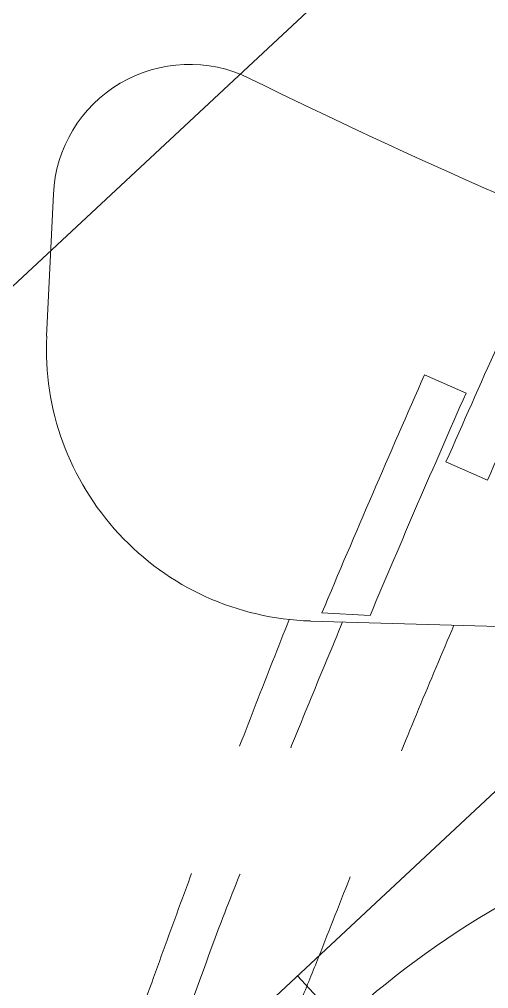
# Model space of a CAD drawing. Header units: millimetres. Extents: x -71377 to 516042, y -145869 to 441446.
# Drawn here: x 224688 to 229860, y 143795 to 154479 of the extents above; entities that cross this region are included whole.
import ezdxf

# ---------------------------------------------------------------- set-up
doc = ezdxf.new("R2010")
doc.units = ezdxf.units.MM
doc.header["$LTSCALE"] = 1000
doc.linetypes.add('_점선_M_', pattern=[3, 1.5, -1.5])
for name, color, linetype, lineweight in [('04', 4, 'Continuous', 5), ('06', 6, 'Continuous', 5), ('09_HID', 9, '_점선_M_', 5), ('A-fnsh', 5, 'Continuous', 5), ('조경라인_dwg', 8, 'Continuous', 5)]:
    doc.layers.add(name, color=color, linetype=linetype, lineweight=lineweight)

# ---------------------------------------------------------------- blocks, each defined once
blk = doc.blocks.new('조경라인_dwg-6847807-지반층 배치도')
at = {"layer": '04'}
for p, q in [((229612, 150360), (229154, 150562)), ((229390, 149600), (229847, 149399)), ((228022, 147936), (228554, 147909))]:
    blk.add_line(p, q, dxfattribs=at)
for centre, radius, start, end in [((349506, 96951), 131148, 155.10483, 156.33121), ((349506, 96951), 130648, 155.10483, 156.33121), ((376265, 85584), 160822, 156.16921, 157.18798), ((376265, 85584), 160322, 156.16921, 157.12323)]:
    blk.add_arc(centre, radius, start, end, dxfattribs=at)
at = {"layer": '06'}
for p, q in [((224988, 150987), (225063, 152554)), ((238142, 147542), (227896, 147847))]:
    blk.add_line(p, q, dxfattribs=at)
for centre, radius, start, end in [((226561, 152483), 1500, 63.763, 177.2936), ((256788, 213813), 66874, 243.76297, 254.08102), ((227985, 150846), 3000, 177.2936, 268.2962), ((235001, 136061), 10000, 35.7045, 136.7871)]:
    blk.add_arc(centre, radius, start, end, dxfattribs=at)
at = {"layer": '09_HID'}
for centre, radius, start, end in [((342471, 102110), 123590, 158.27184, 161.95308), ((376171, 86008), 160322, 157.31593, 158.61237), ((349698, 96654), 130648, 156.9535, 158.71321), ((337670, 103758), 118026, 159.81952, 162.44166), ((247612, 135903), 21284, 157.3956, 163.0097)]:
    blk.add_arc(centre, radius, start, end, dxfattribs=at)

msp = doc.modelspace()

# ---------------------------------------------------------------- linework, layer by layer
at = {"layer": 'A-fnsh'}
for p, q in [((217015, 144450.7), (276400.9, 199829)), ((219048.5, 135818.5), (281652.3, 194197.5)), ((227751.6, 143934.2), (232351.6, 139001.3))]:
    msp.add_line(p, q, dxfattribs=at)

# ---------------------------------------------------------------- block references
at = {"layer": '조경라인_dwg', "rotation": 8.537736462515947e-07}
msp.add_blockref('조경라인_dwg-6847807-지반층 배치도', (0, 0), dxfattribs=at)

doc.saveas('drawing.dxf')
